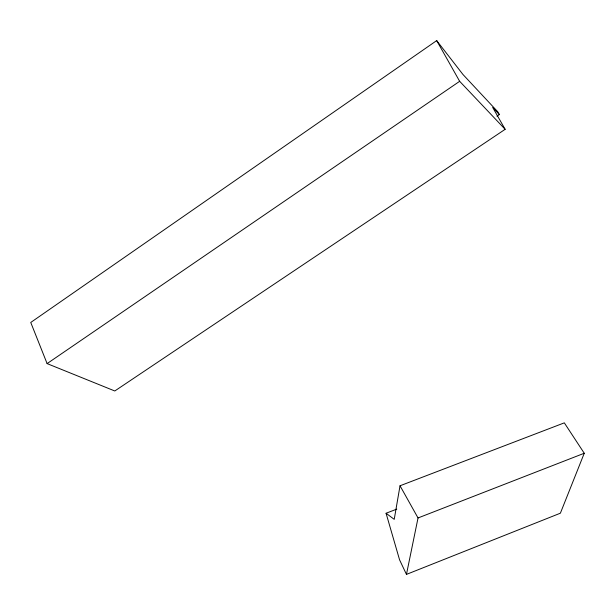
<?xml version="1.0" encoding="UTF-8"?>
<svg xmlns="http://www.w3.org/2000/svg" width="615" height="615" viewBox="0 0 615 615"><rect width="100%" height="100%" fill="white"/><g stroke="black" fill="none" stroke-linecap="round" stroke-linejoin="round"><path stroke-width="0.92" d="M386.066 513.256L399.573 559.85L406.461 574.395L560.38 513.194L584.25 453.255L564.316 422.851L400.027 485.773L394.23 519.344L386.066 513.256L396.775 509.112M406.461 574.395L418.031 517.961L400.027 485.773M499.365 114.582L497.72 111.707L462.98 74.515L436.688 40.605L30.75 322.46L47.109 363.603L114.79 390.979L505.146 129.319L492.669 107.425L499.365 114.582L496.974 116.189M47.109 363.603L459.659 81.311L505.146 129.319M418.031 517.961L584.25 453.255M436.688 40.605L459.659 81.311"/></g></svg>
